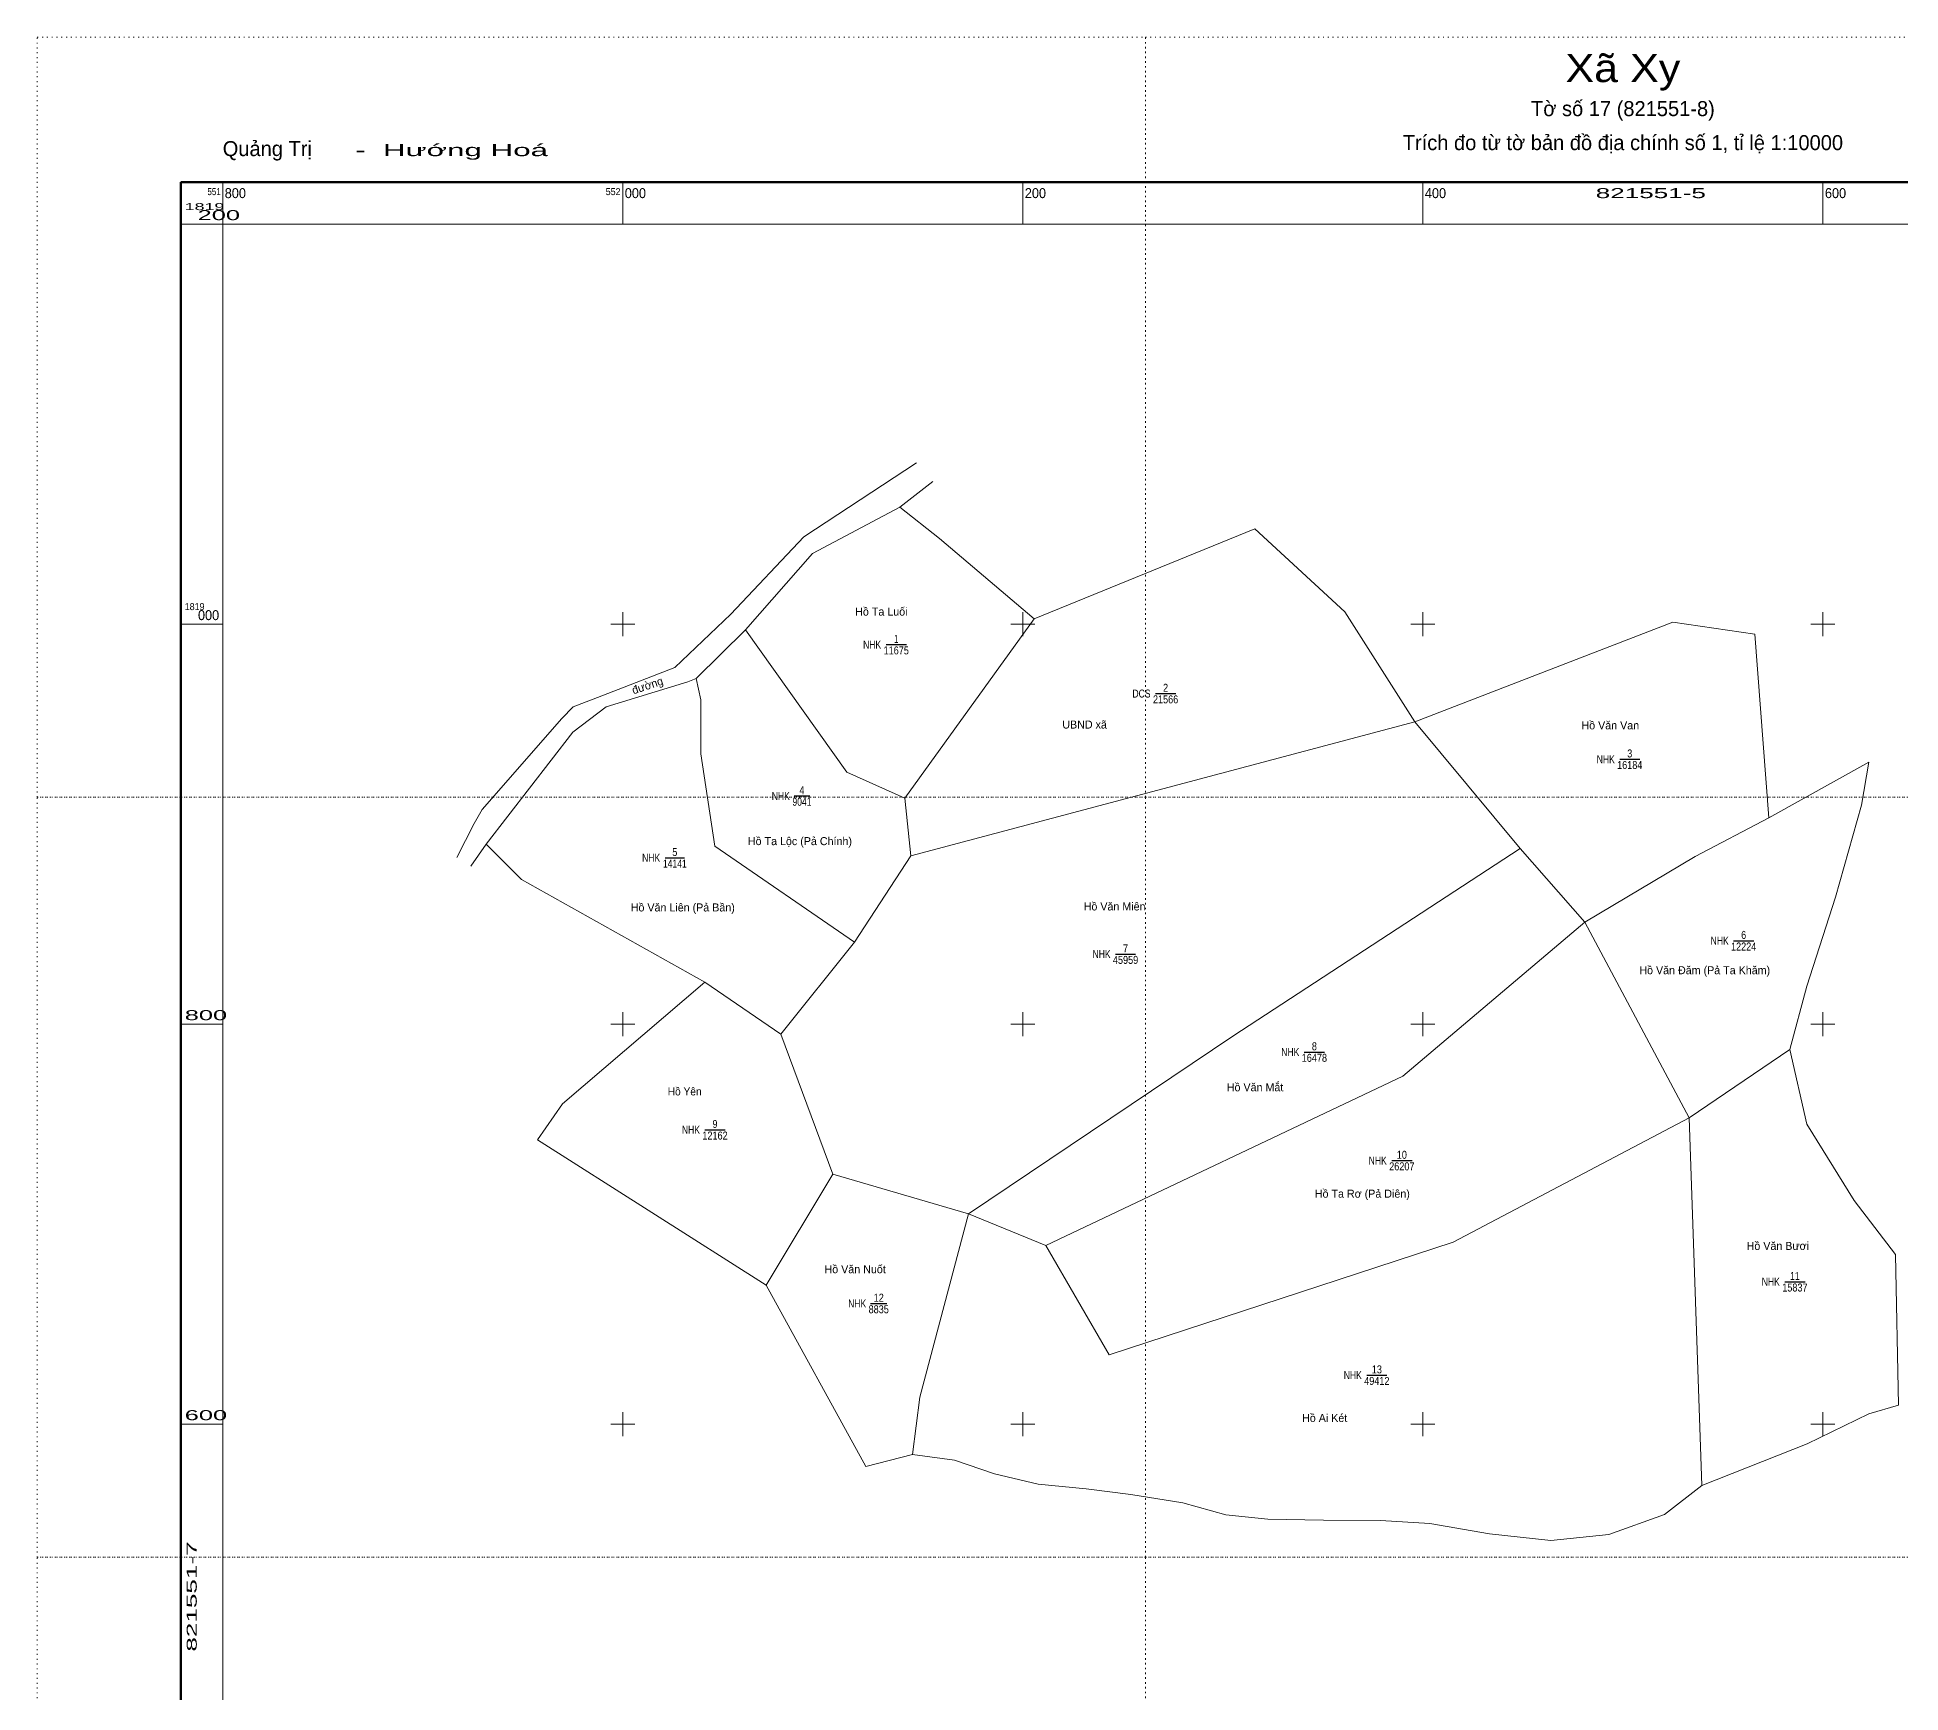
# Model space of a CAD drawing. Header units: metres. Extents: x 551707 to 553369, y 1817638 to 1819293.
# Drawn here: x 551707 to 552639, y 1818466 to 1819293 of the extents above; entities that cross this region are included whole.
import ezdxf
from ezdxf.enums import TextEntityAlignment as Align

# ---------------------------------------------------------------- set-up
doc = ezdxf.new("R2010")
doc.units = ezdxf.units.M
doc.header["$LTSCALE"] = 1.6
doc.linetypes.add('DOTTED', pattern=[1.5, 0.3, -1.2])
for name, color, linetype, lineweight in [('1', 7, 'DOTTED', 13), ('10', 7, 'Continuous', 13), ('13', 7, 'Continuous', 25), ('23', 7, 'Continuous', 13), ('63', 7, 'Continuous', 13)]:
    doc.layers.add(name, color=color, linetype=linetype, lineweight=lineweight)
doc.layers.add('28', color=7, linetype='Continuous')
doc.layers.add('57', color=7, linetype='Continuous')

msp = doc.modelspace()

# ---------------------------------------------------------------- linework, layer by layer
at = {"layer": '1'}
for points in [[(551707.28, 1818913.43), (551707.28, 1819293.43), (552261.28, 1819293.43), (552261.28, 1818913.43)], [(552261.28, 1818913.43), (552261.28, 1819293.43), (552815.28, 1819293.43), (552815.28, 1818913.43)], [(551707.28, 1818533.43), (551707.28, 1818913.43), (552261.28, 1818913.43), (552261.28, 1818533.43)], [(552261.28, 1818533.43), (552261.28, 1818913.43), (552815.28, 1818913.43), (552815.28, 1818533.43)], [(551707.28, 1818153.43), (551707.28, 1818533.43), (552261.28, 1818533.43), (552261.28, 1818153.43)], [(552261.28, 1818153.43), (552261.28, 1818533.43), (552815.28, 1818533.43), (552815.28, 1818153.43)]]:
    msp.add_lwpolyline(points, close=True, dxfattribs=at)
at = {"layer": '10'}
for p, q in [((552144.03, 1818884.08), (552395.93, 1818951.16)), ((552395.93, 1818951.16), (552448.66, 1818887.75)), ((552480.95, 1818850.94), (552533.19, 1818753.13)), ((552539.45, 1818569.33), (552533.19, 1818753.13)), ((552172.85, 1818705.12), (552104.95, 1818725.01)), ((552071.68, 1818669.48), (552121.44, 1818578.77)), ((552121.44, 1818578.77), (552144.9, 1818584.89))]:
    msp.add_line(p, q, dxfattribs=at)
for points in [[(552138.49, 1819058.54), (552158.35, 1819042.84), (552205.59, 1819002.6), (552141.03, 1818912.99)], [(552395.93, 1818951.16), (552360.92, 1819006.19), (552316.05, 1819047.63), (552205.59, 1819002.6)], [(552572.93, 1818903.22), (552566.02, 1818994.94), (552524.96, 1819000.98), (552395.93, 1818951.16)], [(552061.42, 1818997.2), (552112.04, 1818926.01), (552141.03, 1818912.99), (552144.03, 1818884.08), (552115.9, 1818840.95), (552078.97, 1818794.97)], [(552115.9, 1818840.95), (552045.98, 1818889.06), (552039.03, 1818935.09), (552039.08, 1818962.11), (552036.67, 1818972.83)], [(552480.95, 1818850.94), (552536.21, 1818883.77), (552572.93, 1818903.22), (552622.88, 1818931.05)], [(552583.38, 1818787.34), (552592, 1818818.96), (552606.36, 1818863.52), (552619.29, 1818909.51), (552622.88, 1818931.05)], [(551931.64, 1818889.93), (551949.4, 1818872.31), (552041.03, 1818821.02)], [(552172.85, 1818705.12), (552305.02, 1818793.94), (552448.66, 1818887.75), (552480.95, 1818850.94)], [(552480.95, 1818850.94), (552390.03, 1818773.93), (552211.57, 1818689.4), (552172.85, 1818705.12)], [(552041.03, 1818821.02), (551969.86, 1818760.11), (551957.38, 1818742.24), (552071.68, 1818669.48)], [(552071.68, 1818669.48), (552104.95, 1818725.01), (552078.97, 1818794.97), (552041.03, 1818821.02)], [(552211.57, 1818689.4), (552243.14, 1818634.61), (552415.16, 1818690.93), (552533.19, 1818753.13), (552583.38, 1818787.34)], [(552583.38, 1818787.34), (552592, 1818749.96), (552615.7, 1818711.88), (552636.21, 1818684.86), (552637.8, 1818609.57), (552622.91, 1818605.17), (552592.16, 1818590.22), (552539.45, 1818569.33)], [(552172.85, 1818705.12), (552148.56, 1818613.57), (552144.9, 1818584.89)], [(552144.9, 1818584.89), (552165.87, 1818581.97), (552185.8, 1818575.21), (552207.59, 1818569.98), (552231.65, 1818567.61), (552254.08, 1818564.87), (552280.02, 1818560.68), (552301.54, 1818554.67), (552322.41, 1818552.49), (552350.33, 1818552.06), (552378.77, 1818551.88), (552403.48, 1818550.34), (552433.26, 1818545.11), (552463.92, 1818541.85), (552492.91, 1818544.9), (552520.72, 1818554.86), (552539.45, 1818569.33)]]:
    msp.add_lwpolyline(points, dxfattribs=at)
at = {"layer": '13'}
for p, q in [((552131.64, 1818989.76), (552141.78, 1818989.76)), ((552266.29, 1818965.29), (552276.46, 1818965.29)), ((552498.4, 1818932.46), (552508.44, 1818932.46)), ((552085.68, 1818914.09), (552093.46, 1818914.09)), ((552021.12, 1818883.16), (552030.92, 1818883.16)), ((552555.35, 1818841.71), (552565.39, 1818841.71)), ((552246.34, 1818835.02), (552256.38, 1818835.02)), ((552340.7, 1818786.05), (552350.82, 1818786.05)), ((552041.05, 1818747.19), (552051.17, 1818747.19)), ((552384.4, 1818731.79), (552394.57, 1818731.79)), ((552580.91, 1818671.21), (552591.08, 1818671.21)), ((552123.9, 1818660.33), (552132.02, 1818660.33)), ((552371.93, 1818624.5), (552382.05, 1818624.5))]:
    msp.add_line(p, q, dxfattribs=at)
at = {"layer": '23'}
msp.add_line((551924.06, 1818878.97), (551931.64, 1818889.93), dxfattribs=at)
for points in [[(552146.76, 1819080.68), (552090.53, 1819043.58), (552053.99, 1819005.02)], [(552061.42, 1818997.2), (552094.85, 1819035.36), (552138.49, 1819058.54), (552155.09, 1819071.31)], [(552053.99, 1819005.02), (552026.01, 1818978.36), (551989.61, 1818964.11), (551975.17, 1818958.68), (551969.51, 1818952.82)], [(551931.64, 1818889.93), (551974.96, 1818945.91), (551991.65, 1818958.69), (552032.51, 1818971.14), (552036.67, 1818972.83), (552061.42, 1818997.2)], [(551969.51, 1818952.82), (551929.62, 1818907.35), (551925.62, 1818900.39), (551917.05, 1818883.35)]]:
    msp.add_lwpolyline(points, dxfattribs=at)
at = {"layer": '63'}
for p, q in [((551800, 1819200), (551800, 1819221)), ((552000, 1819200), (552000, 1819221)), ((552200, 1819200), (552200, 1819221)), ((552400, 1819200), (552400, 1819221)), ((552600, 1819200), (552600, 1819221)), ((551800, 1819200), (551779, 1819200)), ((551800, 1819000), (551779, 1819000)), ((551994, 1819000), (552006, 1819000)), ((552000, 1818994), (552000, 1819006)), ((552194, 1819000), (552206, 1819000)), ((552200, 1818994), (552200, 1819006)), ((552394, 1819000), (552406, 1819000)), ((552400, 1818994), (552400, 1819006)), ((552594, 1819000), (552606, 1819000)), ((552600, 1818994), (552600, 1819006)), ((552000, 1818794), (552000, 1818806)), ((552200, 1818794), (552200, 1818806)), ((552400, 1818794), (552400, 1818806)), ((552600, 1818794), (552600, 1818806)), ((551800, 1818800), (551779, 1818800)), ((551994, 1818800), (552006, 1818800)), ((552194, 1818800), (552206, 1818800)), ((552394, 1818800), (552406, 1818800)), ((552594, 1818800), (552606, 1818800)), ((551800, 1818600), (551779, 1818600)), ((551994, 1818600), (552006, 1818600)), ((552000, 1818594), (552000, 1818606)), ((552194, 1818600), (552206, 1818600)), ((552200, 1818594), (552200, 1818606)), ((552394, 1818600), (552406, 1818600)), ((552400, 1818594), (552400, 1818606)), ((552594, 1818600), (552606, 1818600)), ((552600, 1818594), (552600, 1818606))]:
    msp.add_line(p, q, dxfattribs=at)
at = {"layer": '63', "lineweight": 158}
msp.add_lwpolyline([(551779, 1819221), (553221, 1819221), (553221, 1817779), (551779, 1817779)], close=True, dxfattribs=at)
at = {"layer": '63'}
msp.add_lwpolyline([(551800, 1819200), (553200, 1819200), (553200, 1817800), (551800, 1817800)], close=True, dxfattribs=at)

# ---------------------------------------------------------------- texts
at = {"layer": '13', "width": 0.8}
for s, p in [('NHK ', (552130.37, 1818987.76)), ('DCS ', (552265.02, 1818963.29)), ('NHK ', (552497.14, 1818930.46)), ('NHK ', (552084.71, 1818912.09)), ('NHK ', (552019.89, 1818881.16)), ('NHK ', (552554.09, 1818839.71)), ('NHK ', (552245.08, 1818833.02)), ('NHK ', (552339.44, 1818784.05)), ('NHK ', (552039.79, 1818745.19)), ('NHK ', (552383.13, 1818729.79)), ('NHK ', (552579.64, 1818669.21)), ('NHK ', (552122.89, 1818658.33)), ('NHK ', (552370.67, 1818622.5))]:
    msp.add_text(s, height=4, dxfattribs=at).set_placement(p, align=Align.RIGHT)
at = {"layer": '13'}
for s, width, p in [('11675', 0.85, (552136.71, 1818984.87)), ('1', 0.7, (552136.7, 1818990.65)), ('2', 0.85, (552271.37, 1818966.18)), ('21566', 0.85, (552271.38, 1818960.4)), ('3', 0.85, (552503.42, 1818933.35)), ('16184', 0.85, (552503.42, 1818927.57)), ('4', 0.8, (552089.57, 1818914.98)), ('9041', 0.8, (552089.57, 1818909.2)), ('5', 0.85, (552026.01, 1818884.05)), ('14141', 0.8, (552026.03, 1818878.27)), ('7', 0.85, (552251.36, 1818835.91)), ('12224', 0.85, (552560.37, 1818836.82)), ('6', 0.85, (552560.38, 1818842.6)), ('45959', 0.85, (552251.36, 1818830.13)), ('16478', 0.85, (552345.76, 1818781.16)), ('8', 0.85, (552345.76, 1818786.94)), ('12162', 0.85, (552046.11, 1818742.3)), ('9', 0.8, (552046.11, 1818748.08)), ('10', 0.85, (552389.49, 1818732.68)), ('26207', 0.85, (552389.47, 1818726.9)), ('11', 0.8, (552585.99, 1818672.1)), ('12', 0.85, (552127.97, 1818661.22)), ('15837', 0.85, (552585.99, 1818666.32)), ('8835', 0.85, (552127.95, 1818655.44)), ('13', 0.85, (552376.99, 1818625.39)), ('49412', 0.85, (552376.99, 1818619.61))]:
    msp.add_text(s, height=4, dxfattribs=dict(at, width=width)).set_placement(p, align=Align.CENTER)
at = {"layer": '28'}
msp.add_text('đường', height=4, rotation=18.435, dxfattribs=at).set_placement((552012.98, 1818967.41), align=Align.CENTER)
at = {"layer": '57'}
for s, p in [('Hồ Ta Luối', (552129.28, 1819004.27)), ('UBND xã', (552230.88, 1818947.8)), ('Hồ Văn Van', (552493.7, 1818947.41)), ('Hồ Ta Lộc (Pả Chính)', (552088.57, 1818889.51)), ('Hồ Văn Liên (Pả Bần)', (552030, 1818856.35)), ('Hồ Văn Miên', (552245.88, 1818856.85)), ('Hồ Văn Đăm (Pả Ta Khăm)', (552540.92, 1818824.97)), ('Hồ Văn Mắt', (552316.1, 1818766.45)), ('Hồ Ta Rơ (Pả Diên)', (552369.74, 1818713.24)), ('Hồ Văn Bươi', (552577.45, 1818687.12)), ('Hồ Văn Nuốt', (552116.17, 1818675.47)), ('Hồ Ai Két', (552350.91, 1818601.09))]:
    msp.add_text(s, height=4, dxfattribs=at).set_placement(p, align=Align.CENTER)
at = {"layer": '57', "width": 0.95}
msp.add_text('Hồ Yên', height=4, dxfattribs=at).set_placement((552030.94, 1818764.35), align=Align.CENTER)
at = {"layer": '63'}
for s, height, width, p in [('Xã Xy', 14, 1.15, (552500, 1819271)), ('821551-5', 5, 1.95, (552513.95, 1819213))]:
    msp.add_text(s, height=height, dxfattribs=dict(at, width=width)).set_placement(p, align=Align.CENTER)
for s, p in [('Tờ số 17 (821551-8)', (552500.01, 1819254)), ('Trích đo từ tờ bản đồ địa chính số 1, tỉ lệ 1:10000', (552500, 1819237))]:
    msp.add_text(s, height=7.5, dxfattribs=at).set_placement(p, align=Align.CENTER)
msp.add_text('Quảng Trị', height=7.5, dxfattribs=at).set_placement((551800, 1819234))
for s, height, width, p in [('  -  Hướng Hoá', 6, 1.95, (551857.53, 1819234)), ('800', 5, 0.95, (551801, 1819213)), ('000', 5, 0.95, (552001, 1819213)), ('200', 5, 0.95, (552201, 1819213)), ('400', 5, 0.95, (552401, 1819213)), ('600', 5, 0.95, (552601, 1819213)), ('1819', 3.5, 1.9, (551781, 1819207)), ('1819', 3.5, 0.95, (551781, 1819007.01)), ('000', 5, 0.95, (551787.62, 1819002)), ('800', 5, 1.9, (551781, 1818802)), ('600', 5, 1.9, (551781, 1818602))]:
    msp.add_text(s, height=height, dxfattribs=dict(at, width=width)).set_placement(p)
for s, height, width, p in [('551', 3.5, 0.85, (551799, 1819214.5)), ('552', 3.5, 0.95, (551998.89, 1819214.5)), ('200', 5, 1.9, (551808.64, 1819202))]:
    msp.add_text(s, height=height, dxfattribs=dict(at, width=width)).set_placement(p, align=Align.RIGHT)
at = {"layer": '63', "width": 1.95}
msp.add_text('821551-7', height=5, rotation=90, dxfattribs=at).set_placement((551787, 1818513.81), align=Align.CENTER)

doc.saveas('drawing.dxf')
